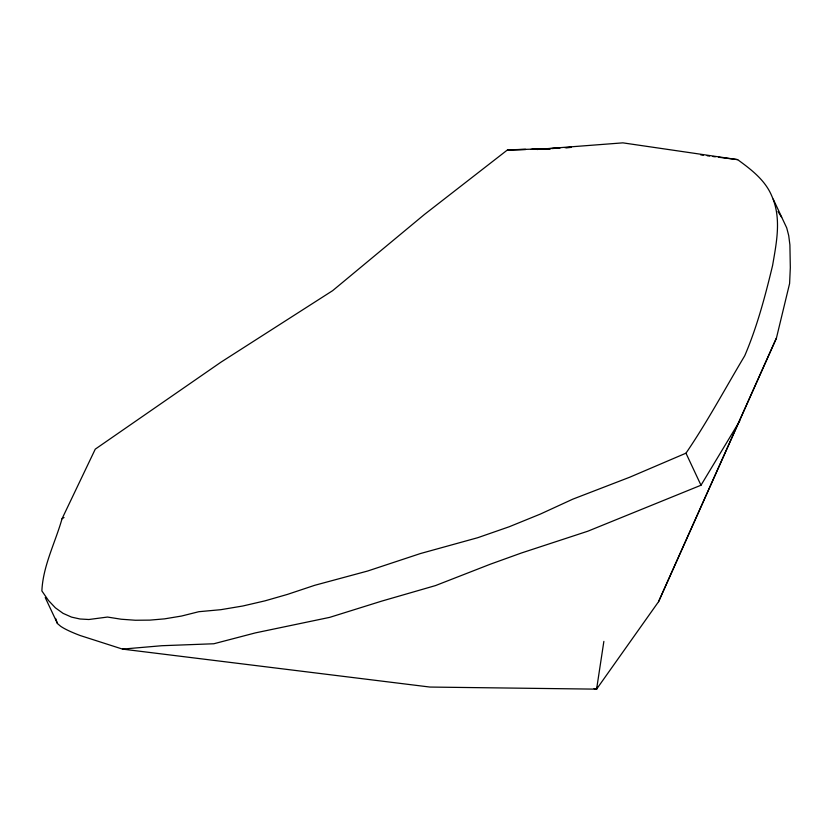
<?xml version="1.0" encoding="UTF-8"?>
<svg xmlns="http://www.w3.org/2000/svg" width="832" height="832" viewBox="0 0 832 832"><rect width="100%" height="100%" fill="white"/><g stroke="black" fill="none" stroke-linecap="round" stroke-linejoin="round"><path stroke-width="1.25" d="M45.219 597.553L57.45 623.532L60.538 626.194A174.304 19.677 10.4 0 0 80.236 635.544L122.502 649.106L429.915 687.055L596.596 689.146L603.866 641.389M594.079 688.574L596.596 689.146L658.559 601.692L776.422 338.104L789.599 283.525L790.317 267.665L789.901 244.899L788.715 235.591L786.729 227.895L782.038 217.932L778.003 211.567M62.036 518.752C55.307 542.558 42.942 565.989 41.881 590.938L48.495 600.517L55.39 607.828L63.097 613.371L71.594 617.126L80.018 618.998L88.899 619.507L107.484 617.053L121.191 619.226L135.356 620.246L149.854 620.121L164.549 618.862L181.574 616.034L198.817 611.707L220.802 609.69L242.83 605.998L265.013 600.839L287.414 594.412L314.683 585.312L367.609 571.033L420.482 553.53L477.786 537.69L509.205 526.76L540.29 514.103L572.78 499.169L629.793 477.194L685.974 453.18C707.377 421.814 725.275 388.326 744.713 355.805C757.13 326.768 765.242 296.015 772.616 265.366C776.506 242.424 781.726 218.109 771.711 195.842C765.17 180.097 751.005 169.364 737.62 159.63L622.877 142.854L537.004 149.427L549.91 148.699L507.582 149.833L424.528 214.396L332.654 290.649L221.021 362.128L95.264 449.145L62.036 518.752L64.022 517.514M596.596 689.146L597.49 686.712M658.559 601.692L776.422 338.104M122.502 649.106L161.855 645.715L213.834 643.76L255.424 632.882L329.701 617.365L381.701 601.12L435.5 585.582L490.214 564.242L521.466 552.978L587.787 531.222L700.991 485.233L739.752 420.919M549.661 148.678L537.004 149.427L559.874 147.94M552.188 148.533L559.78 148.075M566.103 147.701L571.168 147.399M564.907 147.67L571.199 147.337M550.066 148.99L532.085 149.344M525.637 149.479L507.582 149.833L525.73 149.458M530.92 149.354L549.058 148.98M737.62 159.63L718.827 157.269M707.2 155.75L709.519 156.052M713.014 156.51L715.333 156.822M700.773 154.887L703.331 155.23M773.23 199.129L781.716 217.214M685.974 453.18L700.991 485.233M55.609 618.426L57.45 623.532"/></g></svg>
